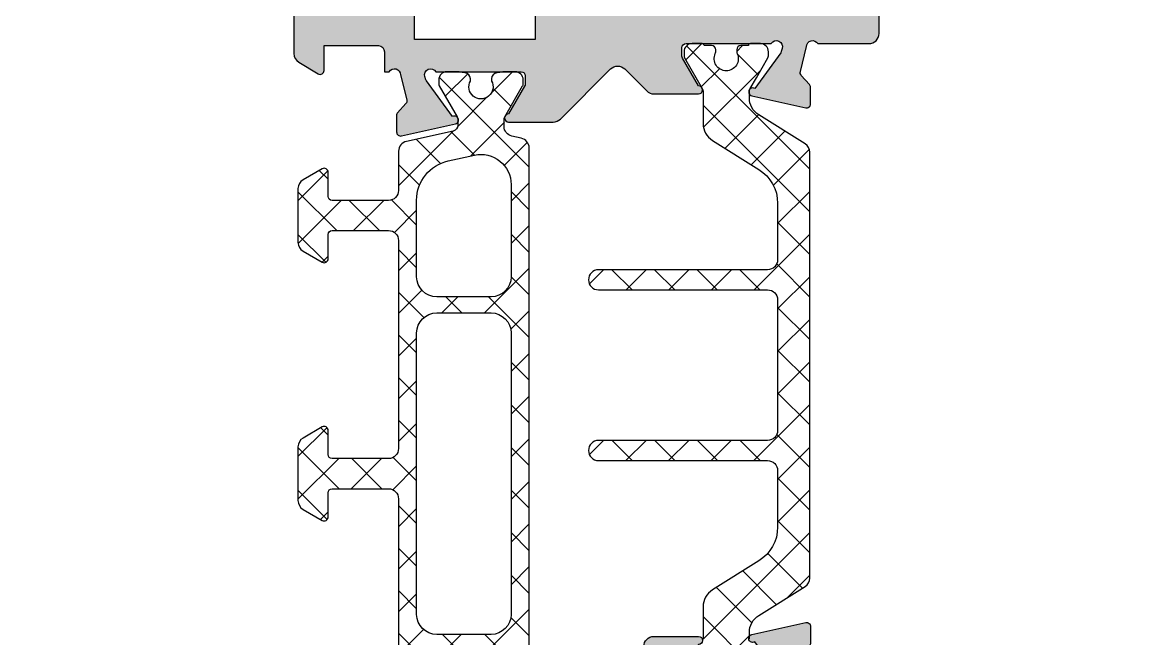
# Model space of a CAD drawing. Header units: millimetres. Extents: x -158 to 6343, y 4572 to 7765.
# Drawn here: x 3724.9 to 3781, y 4730.8 to 4761.5 of the extents above; entities that cross this region are included whole.
import ezdxf

# ---------------------------------------------------------------- set-up
doc = ezdxf.new("R2010")
doc.units = ezdxf.units.MM
doc.header["$LTSCALE"] = 0.2
for name, color, linetype in [('RI-HATCH-P', 7, 'Continuous'), ('RI-HATCH-PI', 4, 'Continuous'), ('RI-PROFILE', 7, 'Continuous')]:
    doc.layers.add(name, color=color, linetype=linetype)

# ---------------------------------------------------------------- blocks, each defined once
blk = doc.blocks.new('0000868R')
at = {"layer": 'RI-HATCH-PI'}
h = blk.add_hatch(dxfattribs=at)
h.set_pattern_fill('_USER', color=256, scale=1.5, angle=45, style=0, double=1, pattern_type=0)
h.set_pattern_definition([(45, (-42.09515143727123, -124.3601148379411), (-1.060660171779821, 1.060660171779821), []), (135, (-42.09515143727123, -124.3601148379411), (-1.060660171779821, -1.060660171779821), [])])
edge = h.paths.add_edge_path()
edge.add_arc((4.183202925604512, 12.75330212208414), 0.5000000000000071, -89.99999999999602, 0, ccw=False)
edge.add_line((4.183202925604547, 12.25330212208414), (-4.224997074396171, 12.25330212208365))
edge.add_arc((-4.22499707439615, 11.75330212208365), 0.5, 90.00000000000244, 270.0000000000024)
edge.add_line((-4.224997074396128, 11.25330212208365), (4.18320292560459, 11.25330212208408))
edge.add_arc((4.183202925604633, 10.75330212208408), 0.4999999999999892, 0, 90.00000000000489, ccw=False)
edge.add_line((4.683202925604618, 10.75330212208408), (4.683202925604476, 7.951241797368738))
edge.add_arc((2.683202925604476, 7.951241797368823), 2, 301.99999999999886, 359.99999999999756, ccw=False)
edge.add_line((3.743041454070848, 6.255145605055958), (1.445083661371115, 4.819222208416761))
edge.add_arc((1.975002925604329, 3.971174112260314), 1.000000000000022, 121.9999999999998, 180)
edge.add_line((0.9750029256043078, 3.971174112260314), (0.9750029256042865, 2.385832991437269))
edge.add_arc((0.675002925604339, 2.385832991437283), 0.2999999999999474, 330.00000000000256, 359.9999999999973, ccw=False)
edge.add_line((0.9348105467396337, 2.23583299143732), (0.05179784484751337, 0.7064101280312514))
edge.add_arc((0.2250029256044002, 0.6064101280312428), 0.2000000000000028, 149.9999999999977, 179.9999999999959)
edge.add_line((0.02500292560439732, 0.606410128031257), (0.02500292560443285, 0.3999999665174983))
edge.add_arc((0.4250029256044101, 0.3999999665174983), 0.3999999999999773, 180, 270.0000000000061)
edge.add_line((0.4250029256044527, -3.348247901158174e-08), (0.9250029256043533, -3.34824363790176e-08))
edge.add_arc((0.9250029256044527, 0.09999996651755794), 0.09999999999999415, 269.999999999943, 360)
edge.add_line((1.025002925604447, 0.09999996651755794), (1.400002925604454, 0.09999996651755794))
edge.add_arc((1.400002925604426, 0.299999966517575), 0.2000000000000171, 270.0000000000081, 360.000000000004)
edge.add_line((1.600002925604443, 0.2999999665175892), (1.600002925604429, 0.4118062350558347))
edge.add_arc((1.400002925604333, 0.4118062350558489), 0.2000000000000952, 359.999999999996, 385.0078332346868)
edge.add_arc((2.125002925604406, 0.7499999665176489), 0.6000000000000065, 90.00000000000472, 205.0078332346888, ccw=False)
edge.add_arc((2.125002925604392, 0.7499999665176347), 0.6000000000000267, -25.00783323468329, 90.00000000000341, ccw=False)
edge.add_arc((2.850002925604464, 0.41180623505592), 0.2000000000000381, 154.9921667653191, 179.9999999999959)
edge.add_line((2.650002925604426, 0.4118062350559342), (2.65000292560444, 0.2999999665176603))
edge.add_arc((2.850002925604436, 0.2999999665176745), 0.1999999999999957, 180.0000000000041, 270.0000000000061)
edge.add_line((2.850002925604457, 0.09999996651767162), (3.225002925604457, 0.09999996651772847))
edge.add_arc((3.325002925604466, 0.09999996651772847), 0.1000000000000085, 180, 270)
edge.add_line((3.325002925604466, -3.348228005961573e-08), (3.825002925604466, -3.348228005961573e-08))
edge.add_arc((3.825002925604387, 0.399999966517754), 0.4000000000000377, 270.0000000000112, 360.000000000004)
edge.add_line((4.225002925604429, 0.3999999665177825), (4.225002925604414, 0.6064101280315555))
edge.add_arc((4.025002925604461, 0.606410128031527), 0.1999999999999531, 8.142219984548513e-12, 30.00000000001494)
edge.add_line((4.198208006361284, 0.7064101280315498), (3.315195304468972, 2.235832991437036))
edge.add_arc((3.575002925604245, 2.385832991437056), 0.299999999999962, 179.9999999999973, 210.0000000000088, ccw=False)
edge.add_line((3.275002925604284, 2.38583299143707), (3.275002925604255, 2.696263293918918))
edge.add_arc((4.275002925604234, 2.696263293918889), 0.9999999999999787, 121.99999999999889, 179.9999999999984, ccw=False)
edge.add_line((3.745083661371055, 3.544311390075308), (6.048162557721042, 4.983434807433582))
edge.add_arc((5.783202925604449, 5.407458855511777), 0.4999999999999914, 302.0000000000002, 360)
edge.add_line((6.283202925604442, 5.407458855511777), (6.283202925604684, 26.59235736146468))
edge.add_arc((5.783202925604698, 26.59235736146468), 0.4999999999999858, 0, 58.00000000000052)
edge.add_line((6.048162557721284, 27.01638140954287), (3.745083661371325, 28.45550482690115))
edge.add_arc((4.275002925604554, 29.30355292305757), 1.000000000000014, 179.9999999999984, 237.99999999999858, ccw=False)
edge.add_line((3.275002925604539, 29.30355292305759), (3.275002925604568, 29.61398322553944))
edge.add_arc((3.575002925604537, 29.61398322553941), 0.2999999999999687, 149.9999999999834, 179.9999999999946, ccw=False)
edge.add_line((3.31519530446927, 29.76398322553948), (3.625002925604633, 30.3005857659177))
edge.add_line((3.625002925604633, 30.3005857659177), (4.198208006361611, 31.29340608894498))
edge.add_arc((4.025002925604731, 31.39340608894497), 0.1999999999999959, 330.0000000000002, 360.0000000000081)
edge.add_line((4.225002925604727, 31.393406088945), (4.225002925604755, 31.59981625045876))
edge.add_arc((3.825002925604757, 31.59981625045873), 0.3999999999999986, 4.071109992273316e-12, 89.99999999999491)
edge.add_line((3.825002925604792, 31.99981625045874), (3.325002925604792, 31.99981625045879))
edge.add_arc((3.325002925604778, 31.89981625045883), 0.0999999999999801, 89.99999999999186, 180)
edge.add_line((3.225002925604798, 31.89981625045883), (2.850002925604784, 31.89981625045885))
edge.add_arc((2.850002925604763, 31.69981625045887), 0.1999999999999957, 89.99999999999389, 180)
edge.add_line((2.650002925604767, 31.69981625045887), (2.650002925604753, 31.58800998192061))
edge.add_arc((2.850002925604755, 31.58800998192064), 0.2000000000000028, 180.0000000000082, 205.0078332346852)
edge.add_arc((2.125002925604711, 31.24981625045893), 0.6000000000000263, -90.00000000000398, 25.007833234681925, ccw=False)
edge.add_arc((2.12500292560474, 31.24981625045891), 0.6000000000000046, 154.9921667653085, 269.99999999999324, ccw=False)
edge.add_arc((1.400002925604731, 31.58800998192069), 0.2000000000000239, 334.9921667653174, 360.0000000000081)
edge.add_line((1.600002925604755, 31.58800998192072), (1.60000292560477, 31.69981625045898))
edge.add_arc((1.400002925604774, 31.69981625045898), 0.1999999999999957, 0, 89.99999999999594)
edge.add_line((1.400002925604788, 31.89981625045897), (1.025002925604781, 31.89981625045903))
edge.add_arc((0.9250029256048364, 31.899816250459), 0.09999999999994458, 1.628443996910223e-11, 90.0000000000814)
edge.add_line((0.9250029256046943, 31.99981625045893), (0.4250029256047938, 31.99981625045905))
edge.add_arc((0.4250029256047299, 31.59981625045907), 0.3999999999999772, 89.99999999999085, 179.9999999999959)
edge.add_line((0.02500292560475259, 31.5998162504591), (0.02500292560472417, 31.39340608894534))
edge.add_arc((0.2250029256047767, 31.39340608894531), 0.2000000000000526, 179.9999999999919, 209.9999999999906)
edge.add_line((0.05179784484783312, 31.29340608894532), (0.9348105467399108, 29.76398322553922))
edge.add_arc((0.6750029256045664, 29.61398322553924), 0.3000000000000045, 0, 29.99999999999511, ccw=False)
edge.add_line((0.9750029256045707, 29.61398322553924), (0.9750029256045778, 28.02864210471614))
edge.add_arc((1.975002925604485, 28.02864210471617), 0.9999999999999076, 180.0000000000016, 238.0000000000021)
edge.add_line((1.445083661371363, 27.18059400855981), (3.743041454071033, 25.74467061192055))
edge.add_arc((2.683202925604618, 24.04857441960769), 2.000000000000013, -7.958078640513122e-13, 58.000000000000114, ccw=False)
edge.add_line((4.683202925604633, 24.04857441960766), (4.683202925604618, 21.24936269339801))
edge.add_arc((4.183202925604618, 21.24936269339801), 0.5, -89.99999999999682, 0, ccw=False)
edge.add_line((4.183202925604647, 20.74936269339801), (-4.224997074396086, 20.74936269339759))
edge.add_arc((-4.224997074396065, 20.24936269339759), 0.5, 90.00000000000244, 270.0000000000032)
edge.add_line((-4.224997074396036, 19.74936269339759), (4.183202925604675, 19.74936269339801))
edge.add_arc((4.183202925604711, 19.24936269339801), 0.4999999999999941, 0, 90.00000000000409, ccw=False)
edge.add_line((4.683202925604704, 19.24936269339801), (4.683202925604519, 12.75330212208414))
at = {"layer": 'RI-PROFILE'}
blk.add_lwpolyline([(3.275002925604284, 2.38583299143707), (3.275002925604255, 2.696263293918918, -0.2586175843558879), (3.745083661371055, 3.544311390075308), (6.048162557721042, 4.983434807433582, 0.2586175843558874), (6.283202925604442, 5.407458855511777), (6.283202925604684, 26.59235736146468, 0.2586175843558911), (6.048162557721284, 27.01638140954287), (3.745083661371325, 28.45550482690115, -0.2586175843558903), (3.275002925604539, 29.30355292305759), (3.275002925604568, 29.61398322553944, -0.1316524975874453), (3.31519530446927, 29.76398322553948), (3.625002925604633, 30.3005857659177), (4.198208006361611, 31.29340608894498, 0.1316524975874282), (4.225002925604727, 31.393406088945), (4.225002925604755, 31.59981625045876, 0.4142135623730586), (3.825002925604792, 31.99981625045874), (3.325002925604792, 31.99981625045879, 0.414213562373095), (3.225002925604798, 31.89981625045883), (2.850002925604784, 31.89981625045885, 0.4142135623731159), (2.650002925604767, 31.69981625045887), (2.650002925604753, 31.58800998192061, 0.1095524006940769), (2.66875292560475, 31.5034615490552, -0.548663253658111), (2.125002925604669, 30.64981625045891, -0.5486632536580986), (1.581252925604758, 31.50346154905526, 0.109552400694139), (1.600002925604755, 31.58800998192072), (1.60000292560477, 31.69981625045898, 0.4142135623730742), (1.400002925604788, 31.89981625045897), (1.025002925604781, 31.89981625045903, 0.4142135623733874), (0.9250029256046943, 31.99981625045893), (0.4250029256047938, 31.99981625045905, 0.4142135623731211), (0.02500292560475259, 31.5998162504591), (0.02500292560472417, 31.39340608894534, 0.131652497587388), (0.05179784484783312, 31.29340608894532), (0.9348105467399108, 29.76398322553922, -0.1316524975873717), (0.9750029256045707, 29.61398322553924), (0.9750029256045778, 28.02864210471614, 0.258617584355891), (1.445083661371363, 27.18059400855981), (3.743041454071033, 25.74467061192055, -0.2586175843558948), (4.683202925604633, 24.04857441960766), (4.683202925604618, 21.24936269339801, -0.414213562373078), (4.183202925604647, 20.74936269339801), (-4.224997074396086, 20.74936269339759, 1.000000000000004), (-4.224997074396036, 19.74936269339759), (4.183202925604675, 19.74936269339801, -0.4142135623731186), (4.683202925604704, 19.24936269339801), (4.683202925604519, 12.75330212208414, -0.4142135623730716), (4.183202925604547, 12.25330212208414), (-4.224997074396171, 12.25330212208365, 0.9999999999999963), (-4.224997074396128, 11.25330212208365), (4.18320292560459, 11.25330212208408, -0.4142135623731243), (4.683202925604618, 10.75330212208408), (4.683202925604476, 7.951241797368738, -0.2586175843558832), (3.743041454070848, 6.255145605055958), (1.445083661371115, 4.819222208416761, 0.2586175843558911), (0.9750029256043078, 3.971174112260314), (0.9750029256042865, 2.385832991437269, -0.1316524975873713)], format="xyb", dxfattribs=at)
blk = doc.blocks.new('0000401L')
at = {"layer": 'RI-HATCH-PI'}
h = blk.add_hatch(dxfattribs=at)
h.set_pattern_fill('_USER', color=256, scale=1.5, angle=45, double=1, pattern_type=0)
h.set_pattern_definition([(45, (0, 0), (-1.060660171779821, 1.060660171779821), []), (135, (0, 0), (-1.060660171779821, -1.060660171779821), [])])
h.paths.add_polyline_path([(-1.313671875000069, 0.04910638688351554, -0.3768397148831685), (-1.575000000000159, 0.3466034223040353), (-1.575000000000159, 0.4595262490345249, 1.696140478029637), (-2.625000000000171, 0.4595262490345249), (-2.625000000000227, 0.3466034223038861, -0.3768397148829141), (-2.886328125000199, 0.04910638688352975, 0.01301419120151109), (-3.199999999998748, 3.197442310920451e-13), (-3.800000000000011, 8.526512829121202e-14, -0.4142135623731262), (-4.200000000000159, 0.3999999999999631), (-4.200000000000231, 0.6599999999999326), (-3.290192378864892, 2.235833024919842, 0.1316524975873832), (-3.250000000000227, 2.385833024919833, 1.019497967685284), (-3.485068115818824, 2.950561613824988), (-5.808219806969206, 3.465591944262968, -0.3516652221701466), (-6.200000000000159, 3.953739947822946), (-6.200000000000159, 5.900000000000063, 0.4142135623730949), (-6.700000000000188, 6.400000000000091), (-9.500000000000199, 6.400000000000091, 0.4142135623731107), (-9.700000000000216, 6.200000000000063), (-9.70000000000016, 5.000000000000099, -0.5773502691896442), (-10.00000000000018, 4.826794919243188), (-10.95000000000016, 5.375277674973319, -0.2679491924311246), (-11.20000000000016, 5.808290376865546), (-11.20000000000016, 8.491709623134597, -0.2679491924311174), (-10.95000000000018, 8.924722325026796), (-10.0000000000002, 9.473205080756955, -0.5773502691896153), (-9.700000000000216, 9.300000000000093), (-9.70000000000016, 8.10000000000004, 0.4142135623730794), (-9.500000000000199, 7.900000000000091), (-6.700000000000216, 7.900000000000091, 0.4142135623730929), (-6.200000000000216, 8.400000000000087), (-6.200000000000159, 18.75000000000005, 0.4142135623730971), (-6.700000000000188, 19.25000000000009), (-9.500000000000213, 19.25000000000009, 0.4142135623731106), (-9.700000000000216, 19.05000000000007), (-9.70000000000016, 17.85000000000009, -0.5773502691896555), (-10.00000000000019, 17.67679491924319), (-10.95000000000019, 18.22527767497339, -0.2679491924311108), (-11.20000000000016, 18.65829037686558), (-11.20000000000016, 21.34170962313459, -0.2679491924311174), (-10.95000000000018, 21.77472232502679), (-10.00000000000018, 22.32320508075696, -0.5773502691896152), (-9.700000000000216, 22.1500000000001), (-9.70000000000016, 20.95000000000004, 0.4142135623730794), (-9.500000000000199, 20.75000000000009), (-6.700000000000216, 20.75000000000009, 0.4142135623730933), (-6.200000000000216, 21.25000000000008), (-6.200000000000159, 31.60000000000005, 0.4142135623730966), (-6.700000000000188, 32.10000000000008), (-9.500000000000227, 32.10000000000008, 0.4142135623730808), (-9.700000000000216, 31.9000000000001), (-9.700000000000273, 30.70000000000006, -0.5773502691895914), (-10.0000000000002, 30.52679491924322), (-10.95000000000016, 31.07527767497327, -0.2679491924311321), (-11.20000000000016, 31.50829037686545), (-11.20000000000022, 34.19170962313456, -0.2679491924311163), (-10.95000000000023, 34.62472232502678), (-10.00000000000023, 35.17320508075699, -0.57735026918966), (-9.700000000000216, 35.00000000000009), (-9.700000000000273, 33.8000000000001, 0.4142135623731094), (-9.500000000000256, 33.60000000000008), (-6.700000000000216, 33.60000000000008, 0.4142135623730865), (-6.200000000000216, 34.10000000000007), (-6.200000000000159, 36.04626258655799, -0.3516652221701331), (-5.808219806969232, 36.53441059011794), (-3.485068115818722, 37.04944092055599, 0.3516652221701292), (-3.250000000000171, 37.34232972269194, 0.4135046660145889), (-3.290192378864844, 37.76416950946111), (-4.146410161513985, 39.40000253438081, -0.577350269189603), (-3.800000000000249, 40.00000253438083), (-3.20000000000162, 40.00000253438088, 0.0130141912016394), (-2.886328125000307, 39.95089614749738, -0.3768397148833922), (-2.625000000000171, 39.65339911207675), (-2.625000000000227, 39.54047628534641, 1.696140478029637), (-1.575000000000216, 39.54047628534636), (-1.575000000000159, 39.65339911207705, -0.3768397148829318), (-1.313671875000151, 39.95089614749742, 0.01301419120157189), (-1.000000000000756, 40.00000253438077), (-0.4000000000002437, 40.00000253438083, -0.414213562373043), (-2.273736754432321e-13, 39.60000253438096), (-1.554312234475219e-13, 39.34000253438104), (-0.9098076211354891, 37.76416950946111, 0.2600850201385255), (-0.914105674605159, 37.47187336530587, 0.8341601080232989), (-0.3127885577013334, 36.69325617071007, -0.4825407749458583), (0.2999999999998408, 36.20614351305101), (0.2999999999998408, 3.793859021329915, -0.3516652221701587), (-0.09178019303112928, 3.305711017769937), (-0.5582198069692428, 3.202303844914645, 0.4628185953369014), (-0.914105674605199, 2.528129169074973, 0.2600850201384787), (-0.9098076211354904, 2.235833024919835), (-0.0535898384863982, 0.6000000000001151, -0.5773502691896362), (-0.4000000000001909, 7.815970093361102e-14), (-0.9999999999996358, 8.526512829121202e-14, 0.0130141912015956)])
h.paths.add_polyline_path([(-2.424659420907257, 35.85053654839768, -0.4796563285018996), (-0.6000000000001364, 34.38609253771776), (-0.6000000000001364, 29.80000126719047, -0.4142135623730921), (-1.600000000000112, 28.80000126719048), (-4.300000000000171, 28.80000126719045, -0.4142135623730982), (-5.300000000000182, 29.80000126719045), (-5.300000000000182, 33.60791918538903, -0.3516652221701576), (-3.732879227876337, 35.5605111996289)], flags=16)
h.paths.add_polyline_path([(-1.600000000000176, 28.0000012671905, -0.4142135623730982), (-0.6000000000001364, 27.00000126719047), (-0.6000000000001364, 13.00000126719046, -0.4142135623730981), (-1.600000000000161, 12.00000126719044), (-4.300000000000193, 12.00000126719047, -0.4142135623730919), (-5.300000000000182, 13.00000126719047), (-5.300000000000182, 27.00000126719046, -0.4142135623730919), (-4.300000000000178, 28.00000126719047)], flags=16)
h.paths.add_polyline_path([(-1.600000000000138, 11.20000126719046, -0.4142135623730988), (-0.6000000000001364, 10.20000126719045), (-0.6000000000001933, 5.613909996663114, -0.4796563285019056), (-2.424659420907322, 4.149465985983248), (-3.732879227876375, 4.439491334752063, -0.3516652221701489), (-5.300000000000182, 6.392083348991946), (-5.300000000000182, 10.20000126719046, -0.4142135623730951), (-4.300000000000182, 11.20000126719046)], flags=16)
at = {"layer": 'RI-PROFILE'}
blk.add_lwpolyline([(0.2999999999998408, 3.793859021329922), (0.2999999999998408, 36.20614351305102, 0.3516652221701618), (-0.09178019303112706, 36.69429151661097), (-0.5582198069692481, 36.7976986894663, -0.3516652221701575), (-0.9500000000001592, 37.28584669302626), (-0.9500000000001592, 37.61416950946108, -0.1316524975873976), (-0.9098076211354851, 37.76416950946111), (-0.02679491924334343, 39.29359237286712, 0.1316524975873564), (-1.70530256582424e-13, 39.39359237286709), (-2.273736754432321e-13, 39.60000253438085, 0.414213562373095), (-0.4000000000002046, 40.00000253438083), (-0.9819660112502788, 40.00000253438077, 0.04463227282275066), (-1.017459153750281, 39.99682793120627, -0.01228680295394401), (-1.313671875000125, 39.95089614749742, 0.3768397148830948), (-1.575000000000159, 39.6533991120769), (-1.575000000000216, 39.54047628534636, -1.696140478029637), (-2.625000000000227, 39.54047628534641), (-2.625000000000171, 39.6533991120769, 0.3768397148830948), (-2.886328125000148, 39.95089614749736, -0.01228680295393935), (-3.182540846250163, 39.99682793120604, 0.04463227282279944), (-3.218033988750108, 40.00000253438088), (-3.800000000000182, 40.00000253438083, 0.414213562373095), (-4.200000000000216, 39.60000253438085), (-4.200000000000216, 39.39359237286709, 0.1316524975873956), (-4.1732050807571, 39.29359237286707), (-3.290192378864845, 37.76416950946111, -0.1316524975873976), (-3.250000000000227, 37.61416950946108), (-3.250000000000171, 37.34232972269194, -0.3516652221701678), (-3.485068115818763, 37.04944092055598), (-5.808219806969191, 36.53441059011794, 0.3516652221701617), (-6.200000000000159, 36.04626258655799), (-6.200000000000216, 34.10000000000008, -0.414213562373095), (-6.700000000000216, 33.60000000000008), (-9.500000000000227, 33.60000000000008, -0.414213562373095), (-9.700000000000273, 33.80000000000007), (-9.700000000000216, 35.00000000000011, 0.5773502691896037), (-10.00000000000023, 35.17320508075699), (-10.95000000000016, 34.62472232502682, 0.2679491924311286), (-11.20000000000022, 34.19170962313461), (-11.20000000000016, 31.50829037686557, 0.2679491924311286), (-10.95000000000027, 31.07527767497334), (-10.00000000000017, 30.5267949192432, 0.5773502691896036), (-9.700000000000273, 30.7000000000001), (-9.700000000000216, 31.90000000000009, -0.414213562373095), (-9.500000000000227, 32.10000000000008), (-6.700000000000216, 32.10000000000008, -0.414213562373095), (-6.200000000000159, 31.60000000000008), (-6.200000000000216, 21.25000000000009, -0.414213562373095), (-6.700000000000216, 20.75000000000009), (-9.500000000000227, 20.75000000000009, -0.414213562373095), (-9.70000000000016, 20.95000000000007), (-9.700000000000216, 22.15000000000009, 0.5773502691896037), (-10.00000000000017, 22.32320508075696), (-10.95000000000016, 21.7747223250268, 0.2679491924311286), (-11.20000000000016, 21.34170962313459), (-11.20000000000016, 18.65829037686558, 0.2679491924311286), (-10.95000000000016, 18.22527767497337), (-10.00000000000017, 17.67679491924318, 0.5773502691896036), (-9.70000000000016, 17.85000000000008), (-9.700000000000216, 19.05000000000007, -0.414213562373095), (-9.500000000000227, 19.25000000000009), (-6.700000000000216, 19.25000000000009, -0.414213562373095), (-6.200000000000159, 18.75000000000009), (-6.200000000000216, 8.400000000000091, -0.414213562373095)], format="xyb", dxfattribs=at)
for points in [[(-0.6000000000001364, 34.38609253771779), (-0.6000000000001364, 29.80000126719045, -0.414213562373095), (-1.600000000000136, 28.80000126719048), (-4.300000000000182, 28.80000126719045, -0.414213562373095), (-5.300000000000182, 29.80000126719045), (-5.300000000000182, 33.60791918538899, -0.3516652221701498), (-3.732879227876424, 35.56051119962888), (-2.424659420907346, 35.85053654839766, -0.4796563285019124)], [(-5.300000000000182, 27.00000126719044, -0.414213562373095), (-4.300000000000182, 28.00000126719047), (-1.600000000000136, 28.0000012671905, -0.414213562373095), (-0.6000000000001364, 27.00000126719044), (-0.6000000000001364, 13.00000126719047, -0.414213562373095), (-1.600000000000136, 12.00000126719044), (-4.300000000000182, 12.00000126719047, -0.414213562373095), (-5.300000000000182, 13.00000126719047)]]:
    blk.add_lwpolyline(points, format="xyb", close=True, dxfattribs=at)
blk = doc.blocks.new('4E30105')
at = {"layer": 'RI-PROFILE'}
for points in [[(20.55980786325266, 12.79999939972353), (24.80000024212835, 12.79999939972171, 0.4142135623744268), (25.00000024212726, 12.99999939972153), (25.00000024212726, 13.3485914610927, 0.1264643973335907), (24.97521033497354, 13.44503534822329), (24.17432959527263, 14.89999939972208, -1.000000000011369), (24.17432959527354, 15.29999939972262), (27.0999998269215, 15.29999939972163), (27.0999998269215, 20.60018328443769, -0.4142374702967952), (28.6999998269215, 22.19999858949971), (30.89999982692669, 22.19999858949971), (30.89999982692669, 24.19999927139837, -0.414213562373095), (31.39999982692669, 24.69999927139837), (33.62560846343764, 24.69999927139837, -0.9999953133950157), (33.62561033815815, 24.29999927140692), (32.82679491673163, 22.91640865791281, 0.1316523608627673), (32.8000000512434, 22.81640875101242), (32.8000000512434, 22.39999858020131, 0.414213562374094), (33.00000005124345, 22.19999858020104), (37.24019241151065, 22.19999858020104, 0.7673269879745624), (37.80000003264242, 22.34999858020704), (37.73820236726444, 22.59696493622799, 0.08309359224734134), (37.70874481494685, 22.65604764574231), (36.41913420879406, 24.43104436849829, -1.178331541216675), (36.27217943174288, 24.79733918995929), (38.95146900098554, 25.39132338713556, -0.4796563285022281), (39.19475692377343, 25.19606418571151), (39.19475692377365, 24.37173423181933, -0.1852564082011173), (39.14342864866241, 24.23795561537166), (38.73236413057363, 23.78112871307734, 0.2631925988207424), (38.68977490427007, 23.58887575568563), (38.99999982693204, 22.34999940170995), (38.99999982693204, 21.40000004188526, -0.414213562373095), (38.79999982693222, 21.20000004188544), (38.79999982693131, 19.89998082326758, -0.414213562373761), (38.49999982693113, 19.59998082326786), (37.90000079295238, 19.59998082326786), (37.9000007929924, 16.70000004177302, 0.414213562367501), (38.40000079299058, 16.20000004177984), (38.90000079299877, 16.20000004177894), (38.90000079299968, 15.20000004177484), (41.7220005849165, 15.20000004177439), (42.29999982696587, 14.86629202378538), (42.87799906901616, 15.20000004177439), (47.39999982696715, 15.20000004176984), (47.39999982696806, 16.20000004176984), (47.89999982696078, 16.20000004176848, 0.4142135623773572), (48.3999998269626, 16.70000004177393), (48.39999982692986, 19.6000000418677), (47.49999982692931, 19.6000000418677), (47.49999982692022, 20.30000004186388, -0.4142135623746487), (47.7999998269204, 20.60000004186816), (49.99999982693204, 20.60000004186679, -0.4142135623664354), (50.39999982692349, 20.20000004186625), (50.39999982693168, 19.80000004186616), (49.39999982692804, 19.80000004186707), (49.39999982692986, 15.70000004186807, 0.4142135623729618), (49.89999982692986, 15.20000004186807), (54.39999982692531, 15.20000004187034, 0.4142135623717631), (54.8999998269244, 15.70000004187079), (54.89999982692258, 19.80000004186752), (53.89999982692986, 19.80000004186297), (53.89999982692349, 20.20000004186625, -0.4142135623804206), (54.29999982692949, 20.60000004186406), (55.5999998269224, 20.60000004186816, -0.4142135623692325), (56.0999998269224, 20.10000004186497), (56.09999982692422, 14.10000065798442, -0.414213562373095), (55.59999982692422, 13.60000065798442), (49.9245119537061, 13.60000065798442, 0.2950712656435557), (49.46859774134261, 13.30528638804037), (43.61029213322014, 0.2947143118245776, -0.2950712656431112), (43.15437792085665, 4.188098046142841e-08), (33.2999998269204, 4.18846184402355e-08, -0.4142135623726512), (32.99999982692022, 0.3000000418843456), (32.99999982692022, 0.7057969057010496, -0.2723753441445383), (33.25717836133164, 1.142875543762443), (33.78674137543, 1.437077218260697, -0.1274581865796235), (34.02956284101926, 1.499998580199758), (34.39999982692076, 1.499998580199758, 0.414213562373095), (34.89999982692076, 1.999998580199758), (34.89999982692258, 13.09999858020461, 0.414213562373095), (34.39999982692258, 13.59999858020461), (29.50072377321273, 13.59999858020461), (29.50072377321273, 13.10128078015811, -0.4142900764348365), (29.00072377321273, 12.601465484389), (28.50072361316712, 12.601465484389), (24.87211965541066, 10.90941766621165), (23.96984613732026, 8.430441549083866, -0.3152987888791228), (23.49999982692727, 8.101451620746616), (22.99999982692749, 8.101451620746616), (22.99999982692749, 0.500000041883709, -0.4142135623736278), (22.49999982692681, 4.188279945083195e-08), (0.4999998269277199, 4.188281366168667e-08, -0.4142135623736278), (-1.730722800630247e-07, 0.5000000418837232), (-1.730722800630247e-07, 10.10000004188225, -0.4142135623728286), (0.4999998269274926, 10.60000004188225), (1.799999826927902, 10.60000004188225, -0.414213562372429), (2.199999826932313, 10.20000004187762), (2.199999826932313, 9.800000041883436), (1.19999982692913, 9.800000041883436), (1.19999982692913, 8.100000041882254, 0.4142135623728286), (1.699999826928675, 7.600000041882268), (6.199999826929584, 7.600000041884542, 0.414213562373095), (6.699999826929584, 8.100000041884527), (6.699999826929584, 9.800000041883436), (5.699999826926401, 9.800000041883436), (5.699999826926401, 10.20000004188444, -0.414213562373095), (6.099999826926492, 10.60000004188453), (9.99999982692772, 10.60000004188225, 0.414213562373095), (10.49999982692772, 11.10000004188225), (10.49999982692772, 12.30000287887026, -0.4142135623734946), (10.99999982692795, 12.80000287887071), (18.24181769247032, 12.80000287887071, 0.7704203398259593), (18.80161694781954, 12.95233315912253), (19.11356929974863, 14.19810796360116, 0.2495131567056908), (19.06823117760739, 14.38046825617548), (18.65657162610363, 14.83795643488767, -0.1852564082009805), (18.60524335099284, 14.97173505133489), (18.60524335099284, 15.7960650052274, -0.4796563285019202), (18.84853127378005, 15.99132420665146), (21.52782084302338, 15.3973400094753, -1.178331541214386), (21.3808660659713, 15.03104518801442), (20.09125545981873, 13.25604846525786, 0.08309359224700139), (20.06179790750114, 13.196965755744), (20.00000024212453, 12.9499993997234, 0.7673269879754958)], [(47.53718912422825, 13.6000000418843, -0.5443165585225541), (47.71955480917383, 13.3178857498616), (42.57601239566769, 1.894714311825595, -0.2950712656434933), (42.12009818330422, 1.600000041881799), (36.99999982692295, 1.600000041883504, -0.414213562373095), (36.49999982692295, 2.100000041883163), (36.49999982692295, 13.10000004188407, -0.414213562373095), (36.99999982692295, 13.60000004188407)], [(2.099999826928311, 1.600000041883632), (20.89999982692827, 1.600000041883618, 0.4142135623727121), (21.39999982692781, 2.100000041883163), (21.39999982692781, 6.200000041884437), (20.09999982692763, 6.200000041884437, -0.4142135623729842), (19.79999982692836, 6.500000041883709), (19.79999982692767, 7.300000041883891, -0.414213562373095), (20.09999982692763, 7.600000041884073), (21.39999982692781, 7.600000041884527), (21.39999982692781, 9.200000861405556, -0.4142135623731283), (21.89999982692758, 9.700000861405556), (22.3791397325747, 9.700000861405556, 0.3152987888790635), (22.84898604296747, 10.02899078974281), (23.03097116010032, 10.5289907897419, 0.5205670505522668), (22.56112484970755, 11.20000086140556), (12.09999982692763, 11.20000086140419), (12.09999982692763, 11.10000004188235, -0.414213562373095), (9.999999826927635, 9.000000041882345), (7.899999826930994, 9.000000041882345), (7.899999826930994, 6.700000041884437, -0.4142135623730784), (7.399999826931221, 6.200000041884437), (2.099999826927856, 6.200000041884451, 0.4142135623730784), (1.599999826927856, 5.700000041884451), (1.599999826927629, 2.100000041883632, 0.4142135623734946)]]:
    blk.add_lwpolyline(points, format="xyb", close=True, dxfattribs=at)
blk.add_lwpolyline([(35.89998233529856, 15.20000004188307), (35.89998233529856, 20.60000004188589), (29.0999998269215, 20.60000004188589), (29.0999998269215, 15.20000004188307)], close=True, dxfattribs=at)
blk = doc.blocks.new('4I30105')
at = {"layer": 'RI-PROFILE'}
blk.add_lwpolyline([(0.5000005038681401, 4.399999547345458), (0.5000005038681401, 1.599996004436405), (-5.499999496125039, 1.60000126120164), (-5.499999496125039, 4.899999547345913)], dxfattribs=at)
blk.add_lwpolyline([(-11.49999949613413, 4.899999547345913), (-11.49999949613391, 0.9078993081547813, 0.2614022204814093), (-11.26052085972367, 0.4811340106980131), (-10.30420804156881, -0.1026527238114179, 0.5855370852584025), (-9.999999496132997, 0.06805339517174414), (-9.999999496135725, 1.299999547345549), (-7.299999496134941, 1.299999547345549, -0.4142135623730811), (-6.999999496134958, 0.9999995473455376), (-6.999999496134958, 1.813307326514746e-07), (-6.760816297903315, 1.818734451930482e-07, -0.7673203477994885), (-6.201008676809177, -0.1499948028371998), (-5.890784692868035, -1.388872014410965, -0.2631925988206046), (-5.933374087609561, -1.581124934489282), (-6.344439005935808, -2.037951476639621, 0.1852564082012858), (-6.395767398253863, -2.171730048116417), (-6.395768120469963, -2.996060002009046, 0.4796563285017842), (-6.152480368754393, -3.19131941658364), (-3.473190279107282, -2.597337566802282, 1.178331541219495), (-3.620144735238707, -2.231042616590032), (-4.90975378627061, -0.4560447639737797, -0.08309359224720708), (-4.9392112868243, -0.3969620286511892), (-4.987900239463467, -0.2377071413889391, -0.8925341243887209), (-4.441200983279739, 3.891058866223318e-06), (-0.1999996097529468, 1.752254936704389e-07, -0.4142129908688639), (2.150213482821073e-07, -0.1999996097529513), (6.627076096776818e-07, -0.616409780564056, -0.1316524975735955), (-0.02679414902516086, -0.716409809373574), (-0.825608627214276, -2.100000506674434, 0.9999994624444376), (-0.8256084121919933, -2.500000506674071), (1.400000224316248, -2.500000506674071, 0.1989123673797409), (1.753553614914583, -2.353553897267404), (4.246447024317551, 0.139339512135364, -0.4142135623731304), (4.953553805504132, 0.1393395121353072), (6.046447842786055, -0.953554525146985, 0.198912367379766), (6.400001233384391, -1.100001134553652), (8.62560986989536, -1.100001134553652, 0.9999976386617985), (8.62560935540353, -0.7000011345553796), (7.826794877214414, 0.6835895627454809, -0.1316524975735954), (7.800000065481644, 0.7835895915549989), (7.800000513167905, 1.199999762366104, -0.4142129908691968), (8.0000003379422, 1.399999547344094), (12.24019287343834, 1.400003262293892, -0.8925341243888678), (12.78689212962229, 1.162292229846087), (12.7382031769829, 1.003037342583837, -0.0830935922472018), (12.70874567642921, 0.9439546072612464), (11.4191366253973, -0.8310432453554606, 1.178331541218622), (11.27218216926611, -1.197338195567256), (13.95147225891322, -1.791320045348614, 0.4796563285014325), (14.19476001062856, -1.59606063077402), (14.19475928841246, -0.7717306768813907, 0.1852564082010731), (14.1434308960944, -0.6379521054045947), (13.73236597776816, -0.1811255632542563, -0.2631925988208865), (13.68977658302663, 0.01112735682406107), (14.00000056696797, 1.250004568397769, -0.7673203477995775), (14.559808188062, 1.399999553108471), (17.10000050386896, 1.399999547345913, 0.414213562373095), (17.60000050386896, 1.899999547345913), (17.60000050386896, 3.391709170480651, 0.2679491924312871)], format="xyb", dxfattribs=at)
blk = doc.blocks.new('4030105b')
for name, p in [('4I30105', (24.99999964525357, 52.79999952108185)), ('4E30105', (0, 0))]:
    blk.add_blockref(name, p)
at = {"layer": 'RI-PROFILE'}
for name, p in [('0000868R', (32.87499712563897, 22.19999861368332)), ('0000401L', (24.90000024212744, 12.79999939972279))]:
    blk.add_blockref(name, p, dxfattribs=at)

msp = doc.modelspace()

# ---------------------------------------------------------------- hatches: boundary and pattern name
at = {"layer": 'RI-HATCH-P'}
h = msp.add_hatch(color=256, dxfattribs=at)
h.dxf.hatch_style = 1
h.paths.add_polyline_path([(3752.0009601086, 4762.017698119333), (3760.900960108599, 4762.017698119333), (3760.900960108599, 4790.517698119332), (3752.000960108598, 4790.517698119333)], flags=16)
edge = h.paths.add_edge_path()
edge.add_line((3747.400960108605, 4763.417698119332), (3750.400960108598, 4763.417698119332))
edge.add_line((3750.400960108598, 4763.417698119331), (3750.400960108598, 4760.617694576422))
edge.add_line((3750.400960108598, 4760.617694576423), (3744.400960108605, 4760.617699833188))
edge.add_line((3744.400960108605, 4760.617699833188), (3744.400960108605, 4763.917698119332))
edge.add_line((3744.400960108605, 4763.917698119332), (3742.900960108605, 4763.917698119332))
edge.add_line((3742.900960108605, 4763.917698119332), (3742.900960108598, 4761.917698119332))
edge.add_line((3742.900960108598, 4761.917698119332), (3739.900960108595, 4761.917698119332))
edge.add_line((3739.900960108596, 4761.917698119332), (3739.900960108596, 4763.917698119332))
edge.add_line((3739.900960108596, 4763.917698119332), (3738.400960108596, 4763.917698119332))
edge.add_line((3738.400960108596, 4763.917698119332), (3738.400960108597, 4759.925597880141))
edge.add_arc((3738.900960108596, 4759.925597880141), 0.5000000000001847, 180.0000000000073, 238.5977784032306)
edge.add_line((3738.640438745006, 4759.498832582684), (3739.596751563161, 4758.915045848174))
edge.add_arc((3739.700960108597, 4759.085751967157), 0.1999999999999955, 238.5977784032685, 360.0000000001221)
edge.add_line((3739.900960108596, 4759.085751967158), (3739.900960108594, 4760.317698119332))
edge.add_line((3739.900960108595, 4760.317698119332), (3742.600960108596, 4760.317698119332))
edge.add_arc((3742.600960108595, 4760.017698119332), 0.3000000000000043, -1.4210854715202004e-12, 89.9999999999946, ccw=False)
edge.add_line((3742.900960108595, 4760.017698119332), (3742.900960108595, 4759.017698753317))
edge.add_line((3742.900960108595, 4759.017698753317), (3743.140143306826, 4759.01769875386))
edge.add_arc((3743.399950927963, 4758.867698753861), 0.3000000000000085, 0.000957849476606043, 150.0000000002707, ccw=False)
edge.add_line((3743.69995092792, 4758.867703769149), (3744.010174911861, 4757.628826557575))
edge.add_arc((3743.818913909438, 4757.570352384199), 0.2000000000002531, -41.981739941935416, 16.999949801643595, ccw=False)
edge.add_line((3743.96758551712, 4757.436573637497), (3743.556520598793, 4756.979747095346))
edge.add_arc((3743.705192206475, 4756.845968348644), 0.1999999999992567, 138.0182600579311, 179.9999498016179)
edge.add_line((3743.505192206476, 4756.845968523869), (3743.50519148426, 4756.021638569977))
edge.add_arc((3743.70519148426, 4756.021638394752), 0.1999999999998096, 179.9999498016831, 282.4999498016598)
edge.add_line((3743.748479235976, 4755.826379155403), (3746.427769325623, 4756.420361005185))
edge.add_arc((3746.384481573909, 4756.615620244527), 0.199999999993414, 282.4999498012235, 481.2205336993811)
edge.add_line((3746.280814869491, 4756.786655955396), (3744.991205818459, 4758.561653808012))
edge.add_arc((3745.153009320329, 4758.67921071671), 0.2000000000004011, 196.9999498016137, 215.9999498016089, ccw=False)
edge.add_line((3744.961748317905, 4758.620736543335), (3744.913059365266, 4758.779991430597))
edge.add_arc((3745.1999508689, 4758.867702690663), 0.2999999999994473, 29.999949803170693, 196.9999498020776, ccw=False)
edge.add_line((3745.45975862145, 4759.017702463045), (3749.700959994977, 4759.017698747211))
edge.add_arc((3749.700959819751, 4758.817698747212), 0.2000000000002572, 6.159918979165013e-05, 89.99994980149171, ccw=False)
edge.add_line((3749.900959819751, 4758.817698962233), (3749.900960267437, 4758.401288791422))
edge.add_arc((3749.700960267413, 4758.401288576406), 0.2000000000244901, -29.99993839923991, 6.159765092661473e-05, ccw=False)
edge.add_line((3749.874165455704, 4758.301288762613), (3749.075350977515, 4756.917698065312))
edge.add_arc((3749.075351192538, 4756.717698065312), 0.1999999999998768, 90.00006159934648, 270)
edge.add_line((3749.075351192538, 4756.517698065312), (3751.300959829046, 4756.517698065312))
edge.add_arc((3751.300959829049, 4757.017698065318), 0.5000000000058904, 269.9999999996922, 314.9999999997104)
edge.add_line((3751.654513219644, 4756.664144674719), (3754.147406629048, 4759.157038084122))
edge.add_arc((3754.500960019641, 4758.803484693528), 0.499999999999984, 44.99999999999079, 134.9999999999977, ccw=False)
edge.add_line((3754.854513410234, 4759.157038084121), (3755.947407447517, 4758.064144046839))
edge.add_arc((3756.300960838112, 4758.417697437439), 0.5000000000058322, 225.0000000002856, 270.0000000003094)
edge.add_line((3756.300960838114, 4757.917697437432), (3758.526569474625, 4757.917697437432))
edge.add_arc((3758.526568745111, 4758.117697437431), 0.1999999999998625, 270.0002089903988, 449.9999384006535)
edge.add_line((3758.526568960134, 4758.317697437431), (3757.727754481944, 4759.701288134732))
edge.add_arc((3757.900959670236, 4759.801287948525), 0.2000000000244887, 179.9999384023491, 209.9999383992399, ccw=False)
edge.add_line((3757.700959670212, 4759.801288163541), (3757.700960117898, 4760.217698334352))
edge.add_arc((3757.900960117898, 4760.217698119331), 0.1999999999999053, 90.00005019840648, 179.9999384007777, ccw=False)
edge.add_line((3757.900959942672, 4760.41769811933), (3762.141152478168, 4760.41770183428))
edge.add_arc((3762.400960230718, 4760.267702061898), 0.2999999999995422, -16.999949802077992, 150.0000501968476, ccw=False)
edge.add_line((3762.687851734352, 4760.179990801832), (3762.639162781713, 4760.02073591457))
edge.add_arc((3762.447901779289, 4760.079210087945), 0.2000000000004131, 324.00005019839347, 343.00005019838744, ccw=False)
edge.add_line((3762.609705281159, 4759.961653179247), (3761.320096230127, 4758.18665532663))
edge.add_arc((3761.216429525709, 4758.015619615762), 0.199999999993132, 58.77946630066636, 257.5000501987417)
edge.add_line((3761.173141773996, 4757.820360376419), (3763.852431863643, 4757.226378526637))
edge.add_arc((3763.895719615359, 4757.421637765987), 0.1999999999997846, 257.5000501983972, 360.0000501983108)
edge.add_line((3764.095719615359, 4757.421637941212), (3764.095718893142, 4758.245967895105))
edge.add_arc((3763.895718893143, 4758.245967719879), 0.1999999999994685, 5.019840447109156e-05, 41.98173994204465)
edge.add_line((3764.044390500824, 4758.379746466581), (3763.633325582497, 4758.836573008732))
edge.add_arc((3763.78199719018, 4758.970351755434), 0.2000000000000653, 163.0000501983269, 221.9817399419672, ccw=False)
edge.add_line((3763.590736187756, 4759.02882592881), (3763.900960171697, 4760.267703140384))
edge.add_arc((3764.200960171656, 4760.267698125096), 0.2999999999999544, 29.999999999731074, 179.9990421505383, ccw=False)
edge.add_line((3764.460767792792, 4760.417698125095), (3767.000960108599, 4760.417698119332))
edge.add_arc((3767.000960108599, 4760.917698119332), 0.5, 270, 360)
edge.add_line((3767.500960108599, 4760.917698119332), (3767.500960108599, 4762.409407742467))
edge.add_arc((3767.000960108599, 4762.409407742466), 0.4999999999996874, 1.547021797064822e-11, 60.00000000005101)
edge.add_line((3767.250960108599, 4762.842420444359), (3766.300960108599, 4763.390903200088))
edge.add_arc((3766.200960108599, 4763.217698119332), 0.1999999999999779, 59.99999999999823, 179.9999999999858)
edge.add_line((3766.000960108599, 4763.217698119332), (3766.000960108599, 4762.317698119332))
edge.add_arc((3765.500960108599, 4762.317698119333), 0.5, -90, 0, ccw=False)
edge.add_line((3765.500960108599, 4761.817698119333), (3763.000960108599, 4761.817698119333))
edge.add_arc((3763.000960108599, 4762.317698119333), 0.5, 180, 270, ccw=False)
edge.add_line((3762.500960108599, 4762.317698119333), (3762.500960108599, 4765.74809845749))
edge.add_line((3762.500960108599, 4765.74809845749), (3762.200960108599, 4766.267698119331))
edge.add_line((3762.200960108599, 4766.267698119331), (3762.500960108599, 4766.787313361601))
edge.add_line((3762.500960108599, 4766.787313361601), (3762.500960108599, 4769.818170656337))
edge.add_arc((3763.000960108599, 4769.818170656337), 0.499999999999801, 89.98917004499242, 180.0000000000049, ccw=False)
edge.add_line((3763.001054617785, 4770.318170647405), (3765.500960108599, 4770.317698119332))
edge.add_arc((3765.500960108599, 4769.817698119332), 0.5, -7.958078640513122e-13, 90, ccw=False)
edge.add_line((3766.000960108599, 4769.817698119332), (3766.000960108599, 4768.517698119333))
edge.add_arc((3766.200960108599, 4768.517698119333), 0.1999999999999602, 180.0000000000143, 300.0000000000018)
edge.add_line((3766.3009601086, 4768.344493038576), (3767.250960108599, 4768.892975794306))
edge.add_arc((3767.000960108599, 4769.325988496197), 0.499999999999691, 299.999999999949, 359.9999999999845)
edge.add_line((3767.500960108599, 4769.325988496197), (3767.500960108599, 4772.909407742467))
edge.add_arc((3767.000960108599, 4772.909407742467), 0.4999999999999147, 1.465599597218638e-11, 60.00000000000548)
edge.add_line((3767.250960108599, 4773.342420444359), (3766.300960108599, 4773.890903200089))
edge.add_arc((3766.200960108598, 4773.717698119333), 0.1999999999991794, 59.99999999982855, 180.0000000002687)
edge.add_line((3766.000960108599, 4773.717698119332), (3766.000960108599, 4772.617698119332))
edge.add_arc((3765.500960108599, 4772.617698119332), 0.5, -90, 0, ccw=False)
edge.add_line((3765.500960108599, 4772.117698119332), (3763.000960108599, 4772.117698119332))
edge.add_arc((3763.000960108599, 4772.617698119332), 0.5, 180, 270, ccw=False)
edge.add_line((3762.500960108599, 4772.617698119332), (3762.500960108599, 4780.598082877063))
edge.add_line((3762.500960108599, 4780.598082877063), (3762.200960108599, 4781.117698119332))
edge.add_line((3762.200960108599, 4781.117698119332), (3762.500960108599, 4781.637313361602))
edge.add_line((3762.500960108599, 4781.637313361602), (3762.500960108599, 4790.317698119332))
edge.add_line((3762.500960108599, 4790.317698119332), (3766.000960108599, 4790.317698119332))
edge.add_line((3766.000960108599, 4790.317698119332), (3766.000960108599, 4788.104033576662))
edge.add_line((3766.000960108599, 4788.104033576662), (3766.670940193101, 4787.924512954075))
edge.add_arc((3766.722704002122, 4788.11769811933), 0.1999999999979944, 254.9999999998347, 299.9999999998306)
edge.add_line((3766.82270400212, 4787.944493038575), (3767.250960108599, 4788.191746816933))
edge.add_arc((3767.000960108599, 4788.624759518825), 0.4999999999999122, 299.9999999999945, 359.9999999999853)
edge.add_line((3767.500960108599, 4788.624759518825), (3767.500960108599, 4791.617698119332))
edge.add_arc((3767.000960108599, 4791.617698119332), 0.5, 0, 90)
edge.add_line((3767.000960108599, 4792.117698119332), (3750.900960108598, 4792.117698119332))
edge.add_arc((3750.900960108598, 4791.617698119332), 0.5, 90, 180)
edge.add_line((3750.400960108598, 4791.617698119332), (3750.400960108598, 4782.117698119332))
edge.add_line((3750.400960108598, 4782.117698119332), (3738.900960108597, 4782.117698119333))
edge.add_arc((3738.900960108597, 4781.617698119332), 0.5, 90, 180)
edge.add_line((3738.400960108597, 4781.617698119332), (3738.400960108597, 4777.917698119332))
edge.add_line((3738.400960108597, 4777.917698119332), (3739.900960108596, 4777.917698119332))
edge.add_line((3739.900960108596, 4777.917698119332), (3739.900960108596, 4780.517698119333))
edge.add_line((3739.900960108596, 4780.517698119333), (3742.900960108597, 4780.517698119333))
edge.add_line((3742.900960108595, 4780.517698119333), (3742.900960108595, 4777.917698119332))
edge.add_line((3742.900960108595, 4777.917698119332), (3744.400960108605, 4777.917698119332))
edge.add_line((3744.400960108605, 4777.917698119332), (3744.400960108605, 4780.517698119333))
edge.add_line((3744.400960108605, 4780.517698119333), (3750.400960108597, 4780.517698119332))
edge.add_line((3750.400960108598, 4780.517698119332), (3750.400960108598, 4777.717698119332))
edge.add_line((3750.400960108598, 4777.717698119332), (3747.400960108605, 4777.717698119332))
edge.add_line((3747.400960108605, 4777.717698119332), (3747.400960108605, 4776.217698119332))
edge.add_line((3747.400960108605, 4776.217698119332), (3750.400960108598, 4776.217698119332))
edge.add_line((3750.400960108598, 4776.217698119332), (3750.400960108598, 4764.917698119331))
edge.add_line((3750.400960108598, 4764.917698119332), (3747.400960108605, 4764.917698119332))
edge.add_line((3747.400960108605, 4764.917698119332), (3747.400960108605, 4763.417698119332))
edge = h.paths.add_edge_path(flags=16)
edge.add_line((3727.000959786405, 4707.817699092788), (3745.800959786405, 4707.817699092788))
edge.add_arc((3745.800959786404, 4708.317699092788), 0.4999999999998721, 270.0000000000375, 359.9999999999625)
edge.add_line((3746.300959786404, 4708.317699092788), (3746.300959786404, 4712.417699092789))
edge.add_line((3746.300959786404, 4712.417699092789), (3745.000959786404, 4712.417699092789))
edge.add_arc((3745.000959786404, 4712.717699092788), 0.2999999999993292, 180.0000000000109, 269.99999999998914, ccw=False)
edge.add_line((3744.700959786404, 4712.717699092788), (3744.700959786403, 4713.517699092788))
edge.add_arc((3745.000959786404, 4713.517699092788), 0.3000000000000682, 90.00000000002171, 180.0000000000217, ccw=False)
edge.add_line((3745.000959786404, 4713.817699092789), (3746.300959786404, 4713.81769909279))
edge.add_line((3746.300959786404, 4713.817699092789), (3746.300959786404, 4715.41769991231))
edge.add_arc((3746.800959786404, 4715.41769991231), 0.4999999999998579, 90.00000000000978, 180.0000000000163, ccw=False)
edge.add_line((3746.800959786404, 4715.91769991231), (3747.28009969205, 4715.91769991231))
edge.add_arc((3747.28009969205, 4716.417699912309), 0.4999999999998046, 270.0000000000098, 340.0000000000262)
edge.add_line((3747.749946002444, 4716.246689840647), (3747.931931119577, 4716.746689840646))
edge.add_arc((3747.462084809184, 4716.917699912309), 0.5000000000000596, 339.9999999999093, 450.0000000000032)
edge.add_line((3747.462084809184, 4717.41769991231), (3737.000959786404, 4717.417699912308))
edge.add_line((3737.000959786405, 4717.417699912308), (3737.000959786405, 4717.317699092787))
edge.add_arc((3734.900959786404, 4717.317699092787), 2.100000000000009, -89.99999999999949, 2.2737367544323206e-13, ccw=False)
edge.add_line((3734.900959786404, 4715.217699092786), (3732.800959786407, 4715.217699092786))
edge.add_line((3732.800959786407, 4715.217699092786), (3732.800959786407, 4712.917699092788))
edge.add_arc((3732.300959786407, 4712.917699092788), 0.4999999999999005, -89.99999999998539, 1.1425527191022411e-11, ccw=False)
edge.add_line((3732.300959786407, 4712.417699092789), (3727.000959786404, 4712.417699092789))
edge.add_arc((3727.000959786405, 4711.917699092789), 0.5000000000000142, 90.0000000000016, 179.9999999999984)
edge.add_line((3726.500959786405, 4711.917699092789), (3726.500959786404, 4708.317699092788))
edge.add_arc((3727.000959786405, 4708.317699092788), 0.5, 180, 270.0000000000782)
h.paths.add_polyline_path([(3760.800942294775, 4721.417699092787), (3760.800942294775, 4726.81769909279), (3754.000959786398, 4726.81769909279), (3754.000959786398, 4721.417699092787)], flags=16)
edge = h.paths.add_edge_path(flags=16)
edge.add_arc((3772.438149083704, 4719.617699092788), 0.2000000000001645, -24.24073808689451, 89.99999999997561, ccw=False)
edge.add_line((3772.620514768651, 4719.535584800766), (3767.476972355144, 4708.11241336273))
edge.add_arc((3767.021058142781, 4708.317699092786), 0.4999999999995525, 270, 335.75926191313397, ccw=False)
edge.add_line((3767.021058142781, 4707.817699092786), (3761.9009597864, 4707.817699092788))
edge.add_arc((3761.900959786399, 4708.317699092788), 0.4999999999998295, 180.0000000000195, 270.00000000001955, ccw=False)
edge.add_line((3761.4009597864, 4708.317699092788), (3761.4009597864, 4719.317699092789))
edge.add_arc((3761.9009597864, 4719.317699092789), 0.5, 90, 180, ccw=False)
edge.add_line((3761.9009597864, 4719.817699092789), (3772.438149083705, 4719.817699092789))
edge = h.paths.add_edge_path()
edge.add_line((3745.460767822729, 4719.017698450628), (3749.700960201605, 4719.017698450626))
edge.add_arc((3749.700960201605, 4719.217698450625), 0.1999999999989086, 270, 360.0000000002606)
edge.add_line((3749.900960201604, 4719.217698450626), (3749.900960201604, 4719.566290511997))
edge.add_arc((3749.700960201602, 4719.566290511997), 0.2000000000015802, 2.595332620053723e-11, 28.83045745601762)
edge.add_line((3749.87617029445, 4719.662734399128), (3749.075289554749, 4721.117698450626))
edge.add_arc((3749.075289554748, 4721.317698450626), 0.2000000000002728, 89.99999999921829, 270.0000000005211, ccw=False)
edge.add_line((3749.07528955475, 4721.517698450627), (3752.000959786398, 4721.517698450626))
edge.add_line((3752.000959786398, 4721.517698450626), (3752.000959786398, 4726.817882335342))
edge.add_arc((3753.600802148278, 4726.817855286062), 1.599842362108419, 89.99435444440718, 179.9990312735656, ccw=False)
edge.add_line((3753.600959786398, 4728.417697640404), (3755.800959786403, 4728.417697640404))
edge.add_line((3755.800959786403, 4728.417697640404), (3755.800959786403, 4730.417698322302))
edge.add_arc((3756.300959786403, 4730.417698322302), 0.5, 90, 180, ccw=False)
edge.add_line((3756.300959786403, 4730.917698322302), (3758.526568422913, 4730.917698322302))
edge.add_arc((3758.526568422951, 4730.717698322303), 0.2000000000001201, -89.99946294275242, 90.00000001061738, ccw=False)
edge.add_line((3758.526570297635, 4730.517698322311), (3757.727754876209, 4729.134107708816))
edge.add_arc((3757.900960010744, 4729.034107801916), 0.2000000000242889, 150.0000308011592, 180.0000000000387)
edge.add_line((3757.700960010719, 4729.034107801916), (3757.700960010719, 4728.617697631105))
edge.add_arc((3757.900960010719, 4728.617697631105), 0.1999999999998181, 179.9999999998697, 270.0000000000651)
edge.add_line((3757.90096001072, 4728.417697631106), (3762.141152370988, 4728.417697631106))
edge.add_arc((3762.400959992119, 4728.56769763111), 0.2999999999994631, 210.0000000009819, 360.0000000003474)
edge.add_line((3762.700959992118, 4728.567697631112), (3762.639162326741, 4728.814663987132))
edge.add_arc((3762.447901375547, 4728.756189646188), 0.2000000000006775, 16.99999999981675, 35.99999999984237)
edge.add_line((3762.609704774423, 4728.873746696647), (3761.320094168271, 4730.648743419402))
edge.add_arc((3761.216427314004, 4730.819779039446), 0.1999999999929632, 102.49999999961051, 301.2205838974975, ccw=False)
edge.add_line((3761.17313939122, 4731.015038240864), (3763.852428960462, 4731.60902243804))
edge.add_arc((3763.895716883249, 4731.413763236616), 0.2000000000000763, -8.071765478234738e-12, 102.50000000005122, ccw=False)
edge.add_line((3764.09571688325, 4731.413763236616), (3764.09571688325, 4730.589433282723))
edge.add_arc((3763.895716883249, 4730.589433282724), 0.2000000000005002, 318.0183102563498, 359.999999999999, ccw=False)
edge.add_line((3764.044388608138, 4730.455654666276), (3763.633324090049, 4729.998827763982))
edge.add_arc((3763.781995814938, 4729.865049147535), 0.199999999999907, 138.0183102564049, 197.0000000000141)
edge.add_line((3763.590734863747, 4729.80657480659), (3763.900959786409, 4728.567698452614))
edge.add_line((3763.900959786409, 4728.567698452614), (3763.900959786409, 4727.61769909279))
edge.add_arc((3763.700959786409, 4727.61769909279), 0.1999999999998181, -90, 0, ccw=False)
edge.add_line((3763.700959786409, 4727.41769909279), (3763.700959786408, 4726.117679874172))
edge.add_arc((3763.400959786408, 4726.117679874172), 0.2999999999996135, -90.00000000010863, 2.1714186004828662e-11, ccw=False)
edge.add_line((3763.400959786408, 4725.817679874172), (3762.800960752429, 4725.817679874172))
edge.add_line((3762.800960752429, 4725.817679874172), (3762.800960752469, 4722.917699092677))
edge.add_arc((3763.300960752469, 4722.917699092684), 0.5000000000004547, 180.0000000008338, 269.9999999997394)
edge.add_line((3763.300960752467, 4722.417699092684), (3763.800960752475, 4722.417699092684))
edge.add_line((3763.800960752475, 4722.417699092684), (3763.800960752476, 4721.417699092679))
edge.add_line((3763.800960752476, 4721.417699092679), (3766.622960544393, 4721.417699092679))
edge.add_line((3766.622960544393, 4721.417699092679), (3767.200959786443, 4721.08399107469))
edge.add_line((3767.200959786443, 4721.08399107469), (3767.778959028493, 4721.417699092679))
edge.add_line((3767.778959028493, 4721.417699092679), (3772.300959786444, 4721.417699092674))
edge.add_line((3772.300959786444, 4721.417699092674), (3772.300959786445, 4722.417699092674))
edge.add_line((3772.300959786445, 4722.417699092674), (3772.800959786437, 4722.417699092674))
edge.add_arc((3772.800959786439, 4722.917699092673), 0.5, 269.9999999997916, 360.0000000006253)
edge.add_line((3773.300959786439, 4722.917699092678), (3773.300959786407, 4725.817699092771))
edge.add_line((3773.300959786407, 4725.817699092772), (3772.400959786406, 4725.817699092772))
edge.add_line((3772.400959786406, 4725.817699092772), (3772.400959786397, 4726.517699092768))
edge.add_arc((3772.700959786398, 4726.517699092771), 0.3000000000014325, 90.0000000002388, 180.0000000005428, ccw=False)
edge.add_line((3772.700959786397, 4726.817699092772), (3774.900959786409, 4726.817699092771))
edge.add_arc((3774.9009597864, 4726.417699092771), 0.4000000000005457, 0, 89.99999999869732, ccw=False)
edge.add_line((3775.3009597864, 4726.417699092771), (3775.300959786408, 4726.01769909277))
edge.add_line((3775.300959786408, 4726.01769909277), (3774.300959786405, 4726.017699092771))
edge.add_line((3774.300959786405, 4726.017699092771), (3774.300959786407, 4721.917699092772))
edge.add_arc((3774.800959786407, 4721.917699092773), 0.5000000000001137, 180.000000000013, 269.999999999987)
edge.add_line((3774.800959786407, 4721.417699092773), (3779.300959786402, 4721.417699092775))
edge.add_arc((3779.3009597864, 4721.917699092775), 0.5000000000009095, 270.0000000002084, 359.9999999999479)
edge.add_line((3779.800959786401, 4721.917699092775), (3779.800959786399, 4726.017699092772))
edge.add_line((3779.800959786399, 4726.017699092772), (3778.800959786407, 4726.017699092768))
edge.add_line((3778.800959786407, 4726.017699092768), (3778.8009597864, 4726.417699092771))
edge.add_arc((3779.200959786397, 4726.417699092772), 0.3999999999969077, 89.99999999869732, 180.0000000001303, ccw=False)
edge.add_line((3779.200959786406, 4726.817699092769), (3780.500959786399, 4726.817699092773))
edge.add_arc((3780.500959786394, 4726.317699092768), 0.5000000000048885, 1.9542767404345796e-10, 89.99999999943981, ccw=False)
edge.add_line((3781.000959786399, 4726.31769909277), (3781.000959786401, 4720.317699708889))
edge.add_arc((3780.500959786401, 4720.317699708889), 0.5, -90, 0, ccw=False)
edge.add_line((3780.500959786401, 4719.817699708889), (3774.825471913183, 4719.817699708889))
edge.add_arc((3774.825471913183, 4719.317699708889), 0.4999999999995932, 90.00000000001629, 155.7592619131634)
edge.add_line((3774.369557700819, 4719.522985438944), (3768.511252092697, 4706.512413362729))
edge.add_arc((3768.055337880332, 4706.717699092786), 0.4999999999999979, 270.0000000000228, 335.75926191307616, ccw=False)
edge.add_line((3768.055337880333, 4706.217699092786), (3758.200959786397, 4706.217699092789))
edge.add_arc((3758.200959786397, 4706.517699092789), 0.3000000000001818, 180.0000000000868, 270, ccw=False)
edge.add_line((3757.900959786397, 4706.517699092788), (3757.900959786397, 4706.923495956606))
edge.add_arc((3758.400959786398, 4706.923495956605), 0.5000000000009663, 119.0546040990454, 179.9999999999594, ccw=False)
edge.add_line((3758.158138320808, 4707.360574594667), (3758.687701334906, 4707.654776269165))
edge.add_arc((3758.930522800495, 4707.217697631104), 0.5000000000004234, 89.99999999998369, 119.05460409902409, ccw=False)
edge.add_line((3758.930522800496, 4707.717697631104), (3759.300959786397, 4707.717697631104))
edge.add_arc((3759.300959786397, 4708.217697631104), 0.5, 270, 360)
edge.add_line((3759.800959786397, 4708.217697631104), (3759.800959786399, 4719.317697631109))
edge.add_arc((3759.300959786399, 4719.317697631109), 0.5, 0, 90)
edge.add_line((3759.300959786399, 4719.817697631109), (3754.401683732689, 4719.817697631109))
edge.add_line((3754.401683732689, 4719.817697631109), (3754.401683732689, 4719.318979831062))
edge.add_arc((3753.901841359224, 4719.319006884636), 0.4998423741969991, 269.9819316332148, 359.99689891116196, ccw=False)
edge.add_line((3753.901683732689, 4718.819164535294), (3753.401683572643, 4718.819164535294))
edge.add_line((3753.401683572643, 4718.819164535294), (3749.773079614887, 4717.127116717116))
edge.add_line((3749.773079614887, 4717.127116717116), (3748.870806096797, 4714.648140599988))
edge.add_arc((3748.400959786403, 4714.81915067165), 0.4999999999998924, 269.9999999999902, 340.0000000000191, ccw=False)
edge.add_line((3748.400959786403, 4714.319150671651), (3747.900959786403, 4714.319150671651))
edge.add_line((3747.900959786404, 4714.319150671651), (3747.900959786404, 4706.717699092788))
edge.add_arc((3747.400959786403, 4706.717699092787), 0.5000000000003411, -90.00000000003911, 6.508571459562518e-11, ccw=False)
edge.add_line((3747.400959786403, 4706.217699092787), (3725.400959786404, 4706.217699092787))
edge.add_arc((3725.400959786404, 4706.717699092787), 0.5, 179.9999999998958, 270, ccw=False)
edge.add_line((3724.900959786404, 4706.717699092788), (3724.900959786404, 4716.317699092787))
edge.add_arc((3725.400959786404, 4716.317699092786), 0.5000000000001137, 90.00000000003911, 179.999999999987, ccw=False)
edge.add_line((3725.400959786404, 4716.817699092787), (3726.700959786405, 4716.817699092787))
edge.add_arc((3726.700959786403, 4716.417699092782), 0.4000000000049795, 4.8771653382573277e-11, 89.9999999999186, ccw=False)
edge.add_line((3727.100959786409, 4716.417699092782), (3727.100959786409, 4716.017699092788))
edge.add_line((3727.100959786409, 4716.017699092788), (3726.100959786405, 4716.017699092788))
edge.add_line((3726.100959786405, 4716.017699092788), (3726.100959786405, 4714.317699092786))
edge.add_arc((3726.600959786405, 4714.317699092787), 0.5, 180.0000000000008, 269.9999999999479)
edge.add_line((3726.600959786405, 4713.817699092787), (3731.100959786406, 4713.81769909279))
edge.add_arc((3731.100959786406, 4714.317699092789), 0.4999999999999929, 269.9999999999984, 359.9999999999992)
edge.add_line((3731.600959786406, 4714.317699092789), (3731.600959786406, 4716.017699092788))
edge.add_line((3731.600959786406, 4716.017699092788), (3730.600959786403, 4716.017699092788))
edge.add_line((3730.600959786403, 4716.017699092788), (3730.600959786403, 4716.417699092788))
edge.add_arc((3731.000959786403, 4716.417699092789), 0.4000000000000909, 90, 180, ccw=False)
edge.add_line((3731.000959786403, 4716.817699092789), (3734.900959786404, 4716.817699092786))
edge.add_arc((3734.900959786404, 4717.317699092787), 0.5, 270, 360)
edge.add_line((3735.400959786404, 4717.317699092787), (3735.400959786404, 4718.517701929775))
edge.add_arc((3735.900959786404, 4718.517701929775), 0.5, 89.99999999997402, 180.0000000000521, ccw=False)
edge.add_line((3735.900959786404, 4719.017701929775), (3743.142777651947, 4719.017701929775))
edge.add_arc((3743.402585967116, 4719.167700727667), 0.2999999999999952, 209.9997348974628, 360.4452848133322)
edge.add_line((3743.702576907296, 4719.170032210027), (3744.014529259225, 4720.415807014506))
edge.add_arc((3743.820519412195, 4720.464388690632), 0.199999999999997, 345.9417408498445, 401.9816897436112)
edge.add_line((3743.969191137084, 4720.59816730708), (3743.55753158558, 4721.055655485792))
edge.add_arc((3743.706203310469, 4721.189434102239), 0.1999999999998183, 179.9999999999114, 221.9816897435304, ccw=False)
edge.add_line((3743.50620331047, 4721.189434102239), (3743.50620331047, 4722.013764056132))
edge.add_arc((3743.706203310469, 4722.013764056132), 0.1999999999998181, 77.50000000005718, 180.000000000058, ccw=False)
edge.add_line((3743.749491233257, 4722.209023257556), (3746.4287808025, 4721.61503906038))
edge.add_arc((3746.385492879715, 4721.419779858962), 0.1999999999930202, -121.22058389751618, 77.50000000015109, ccw=False)
edge.add_line((3746.281826025448, 4721.248744238918), (3744.992215419295, 4719.473747516162))
edge.add_arc((3745.154018818171, 4719.356190465704), 0.2000000000002532, 144.0000000000202, 162.9999999999683)
edge.add_line((3744.962757866978, 4719.414664806648), (3744.900960201601, 4719.167698450628))
edge.add_arc((3745.200960201598, 4719.167698450628), 0.2999999999967287, 180.0000000000787, 329.999999999579)

# ---------------------------------------------------------------- block references
msp.add_blockref('4030105b', (3724.900959959476, 4706.217699050904))

doc.saveas('drawing.dxf')
